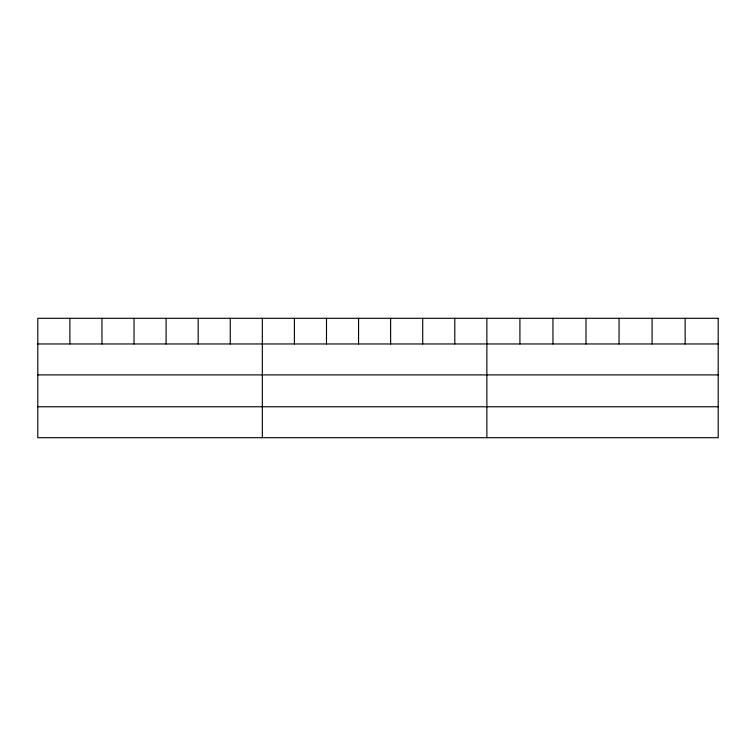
<?xml version="1.0" encoding="UTF-8"?>
<svg xmlns="http://www.w3.org/2000/svg" width="756" height="756" viewBox="0 0 756 756"><rect width="100%" height="100%" fill="white"/><g stroke="black" fill="none" stroke-linecap="round" stroke-linejoin="round"><path stroke-width="1.13" d="M37.8 343.961L718.2 343.961M37.8 374.9L718.2 374.9M37.8 406.766L718.2 406.766M685.153 318.304L685.153 343.961M652.107 318.304L652.107 343.961M619.06 318.304L619.06 343.961M586.004 318.304L586.004 343.961M552.957 318.304L552.957 343.961M519.911 318.304L519.911 343.961M486.864 318.304L486.864 437.696M454.791 318.304L454.791 343.961M422.708 318.304L422.708 343.961M390.635 318.304L390.635 343.961M358.561 318.304L358.561 343.961M326.488 318.304L326.488 343.961M294.405 318.304L294.405 343.961M262.332 318.304L262.332 437.696M230.259 318.304L230.259 343.961M198.176 318.304L198.176 343.961M166.103 318.304L166.103 343.961M134.029 318.304L134.029 343.961M101.956 318.304L101.956 343.961M69.873 318.304L69.873 343.961M718.2 318.304L37.8 318.304L37.8 437.696L718.2 437.696L718.2 318.304"/></g></svg>
